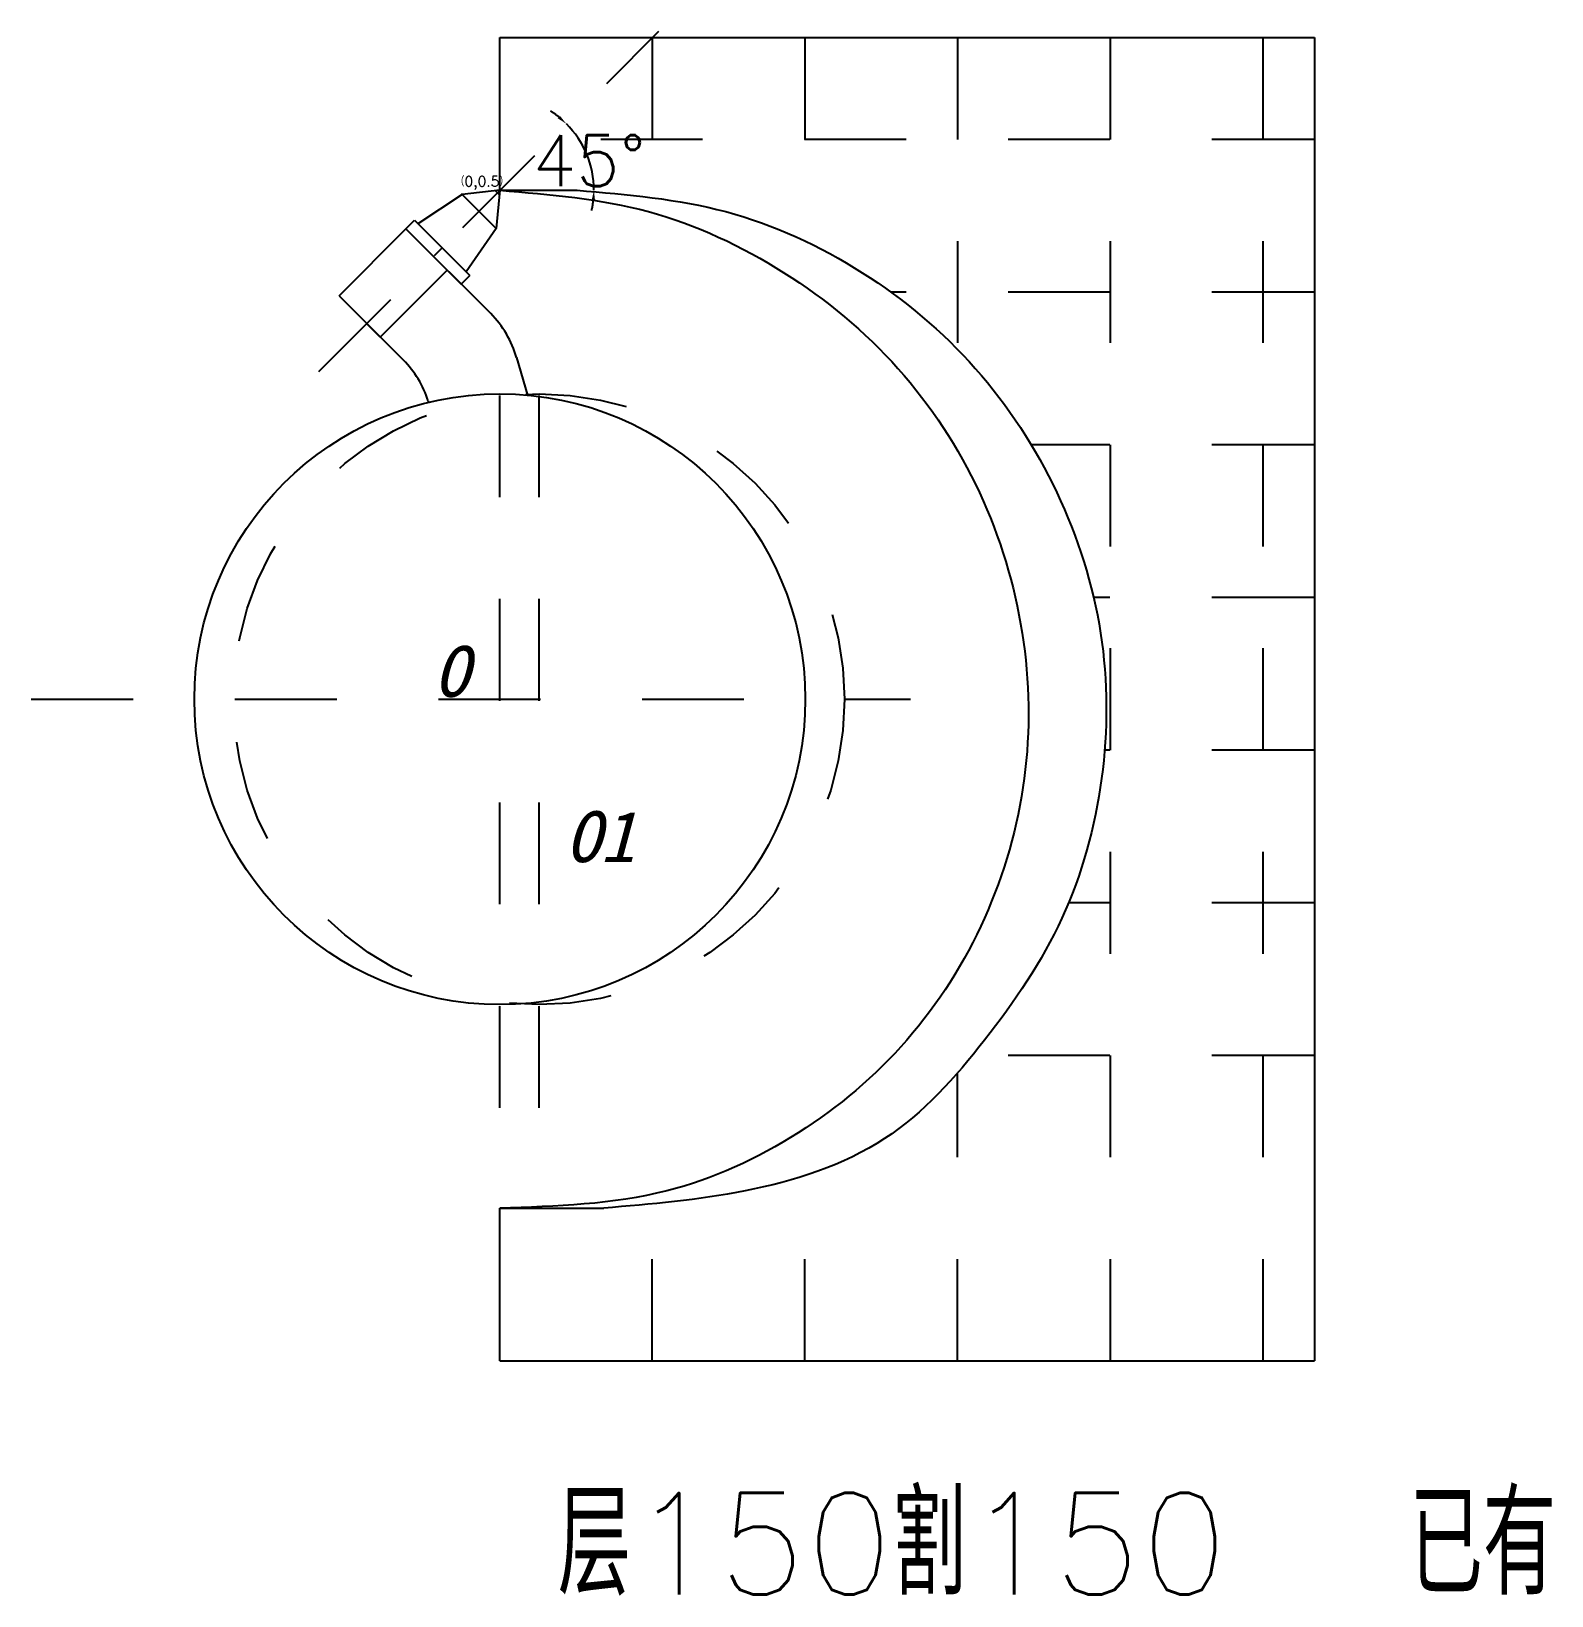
# Model space of a CAD drawing. Header units: millimetres. Extents: x -0.46 to 1.03, y -0.88 to 0.66.
import ezdxf

# ---------------------------------------------------------------- set-up
doc = ezdxf.new("R2010")
doc.units = ezdxf.units.MM
doc.header["$LTSCALE"] = 0.25
for name, pattern in [('ACAD_ISO02W100', [15, 12, -3]), ('CENTER', [50.8, 31.75, -6.35, 6.35, -6.35]), ('DASHED', [19.05, 12.7, -6.35])]:
    doc.linetypes.add(name, pattern=pattern)
doc.layers.add('zhongxinxian', color=250, linetype='CENTER')
doc.styles.get("Standard").update_dxf_attribs({"font": 'txt', "bigfont": 'gbcbig.shx'})
doc.dimstyles.new('ISO-25', dxfattribs={"dimtxt": 0.01, "dimasz": 0.01, "dimexe": 1.25, "dimexo": 0.625, "dimtad": 0, "dimtoh": 1, "dimtxsty": 'Standard', "dimcen": 2.5, "dimadec": 0, "dimazin": 0, "dimtfac": 1, "dimtmove": 0, "dimatfit": 3, "dimfxl": 1, "dimarcsym": 0})

# ---------------------------------------------------------------- blocks, each defined once
blk = doc.blocks.new('*D3')
at = {"color": 0, "linetype": 'ACAD_ISO02W100', "lineweight": -2, "ltscale": 0.01}
for start, end in [(51.2059, 57.4118), (360, 45), (347.5882, 353.7941)]:
    blk.add_arc((0, 0.5), 0.0924, start, end, dxfattribs=at)
at = {"color": 0, "linetype": 'ACAD_ISO02W100', "ltscale": 0.01}
for points in [[(0.059, 0.5732), (0.0568, 0.5708), (0.0653, 0.5653)], [(0.0902, 0.4901), (0.0935, 0.4899), (0.0924, 0.5)]]:
    blk.add_solid(points, dxfattribs=at)
at = {"layer": 'Defpoints', "color": 0, "linetype": 'ACAD_ISO02W100', "ltscale": 0.01}
for p in [(0.1562, 0.6562), (0.08, 0.5462), (0, 0.5), (0.2093, 0.5), (-0.1779, 0.3221)]:
    blk.add_point(p, dxfattribs=at)
at = {"color": 0, "linetype": 'ACAD_ISO02W100', "ltscale": 0.01, "insert": (0.0877, 0.5291), "char_height": 0.01, "attachment_point": 5}
blk.add_mtext('{\\H5x;45°}', dxfattribs=at)

msp = doc.modelspace()

# ---------------------------------------------------------------- linework, layer by layer
at = {"color": 250, "linetype": 'DASHED', "ltscale": 0.01}
for p, q in [((-0.1779, 0.3221), (0.1562, 0.6562)), ((0.1496, 0.65), (0.1496, 0.4927)), ((0.2996, 0.65), (0.2996, 0.4502)), ((0.4496, 0.65), (0.4496, 0.3437)), ((0.5996, -0.65), (0.5996, 0.65)), ((0.7496, -0.65), (0.7496, 0.65)), ((0.7992, 0.55), (-0.0008, 0.55)), ((0.7992, 0.4), (0.384, 0.4)), ((0.7992, 0.25), (0.5219, 0.25)), ((0.7992, 0.1), (0.5832, 0.1)), ((0.7992, -0.05), (0.594, -0.05)), ((0.7992, -0.2), (0.5586, -0.2)), ((0.7992, -0.35), (0.464, -0.35)), ((0.4496, -0.65), (0.4496, -0.3671)), ((0.2996, -0.65), (0.2996, -0.4681)), ((0.1496, -0.65), (0.1496, -0.4958))]:
    msp.add_line(p, q, dxfattribs=at)
at = {"color": 250, "ltscale": 0.01}
for p, q in [((0, 0.5), (0, 0.65)), ((0, 0.65), (0.8, 0.65)), ((0.8, 0.65), (0.8, -0.65)), ((-0.0369, 0.4958), (-0.0804, 0.4672)), ((-0.0035, 0.4625), (-0.0375, 0.4965)), ((0, 0.5), (-0.0369, 0.4958)), ((-0.0044, 0.4995), (-0.0004, 0.4955)), ((0, 0.5), (-0.0035, 0.4625)), ((0, 0.5), (0.076, 0.5)), ((-0.1579, 0.3963), (-0.0922, 0.4621)), ((-0.0922, 0.4621), (-0.0837, 0.4706)), ((-0.0922, 0.4621), (-0.0379, 0.4078)), ((-0.0922, 0.4621), (-0.009, 0.3789)), ((-0.0837, 0.4706), (-0.0294, 0.4163)), ((-0.0035, 0.4625), (-0.033, 0.4198)), ((-0.0641, 0.4359), (-0.057, 0.443)), ((-0.1174, 0.3558), (-0.0516, 0.4215)), ((-0.0379, 0.4078), (-0.0294, 0.4163)), ((-0.1579, 0.3963), (-0.0949, 0.3333)), ((-0.1174, 0.3558), (-0.1442, 0.3826)), ((0.0164, 0.3357), (0.0271, 0.2988)), ((-0.0703, 0.293), (-0.07, 0.2917)), ((0, -0.5), (0.102, -0.5)), ((0, -0.65), (0, -0.5)), ((0, -0.65), (0.8, -0.65)), ((0, -0.65), (0.1496, -0.65))]:
    msp.add_line(p, q, dxfattribs=at)
at = {"color": 250, "linetype": 'CENTER', "ltscale": 0.01}
for p, q in [((0.0385, -0.4015), (0.0385, 0.3247)), ((0, -0.4015), (0, 0.3211)), ((-0.4602, 0), (0.4033, 0)), ((0, 0), (0.0385, 0))]:
    msp.add_line(p, q, dxfattribs=at)
at = {"color": 250, "ltscale": 0.01}
msp.add_circle((0, 0), 0.3, dxfattribs=at)
at = {"color": 250, "linetype": 'DASHED', "ltscale": 0.01}
msp.add_circle((0.0385, 0), 0.3, dxfattribs=at)
at = {"color": 250, "ltscale": 0.01}
for centre, start in [((-0.0797, 0.3081), 16.0181), ((-0.1656, 0.2626), 17.6935)]:
    msp.add_arc(centre, 0.1, start, 45, dxfattribs=at)
for points in [[(0, 0.5), (0.146, 0.479), (0.279, 0.419), (0.391, 0.325), (0.471, 0.203), (0.513, 0.065), (0.515, -0.078), (0.476, -0.215), (0.3996, -0.335), (0.293, -0.426), (0.164, -0.483), (0, -0.5)], [(0.076, 0.5), (0.222, 0.479), (0.356, 0.419), (0.467, 0.325), (0.547, 0.203), (0.59, 0.065), (0.591, -0.078), (0.552, -0.215), (0.476, -0.335), (0.3779, -0.4317), (0.241, -0.483), (0.102, -0.5)]]:
    msp.add_spline(points, degree=3, dxfattribs=at)
at = {"layer": 'zhongxinxian', "linetype": 'CENTER', "ltscale": 0.01}
msp.add_point((0.279, 0.419), dxfattribs=at)
msp.add_point((0.279, 0.419), dxfattribs=at)

# ---------------------------------------------------------------- texts
at = {"color": 250, "ltscale": 0.01, "attachment_point": 1}
for s, insert, char_height, width in [('（0,0.5）', (-0.0442, 0.5138), 0.01, 0.156459), ('层150割150  已有', (0.0569, -0.7797), 0.1, 1.397167)]:
    msp.add_mtext(s, dxfattribs=dict(at, insert=insert, char_height=char_height, width=width))
at = {"color": 250, "linetype": 'ACAD_ISO02W100', "ltscale": 0.01, "char_height": 0.05, "attachment_point": 1}
for s, insert, width in [('{\\fKaiTi|b1|i1|c134|p49;O}', (-0.0648, 0.0523), 7.732278), ('{\\fKaiTi|b1|i1|c134|p49;^I^IO\\fKaiTi|b0|i1|c134|p49;1}', (0.0645, -0.0267), 0.100511)]:
    msp.add_mtext(s, dxfattribs=dict(at, insert=insert, width=width))

# ---------------------------------------------------------------- dimensions: what is measured, and where the dimension line sits
at = {"color": 250, "linetype": 'ACAD_ISO02W100', "ltscale": 0.01}
dim = msp.add_angular_dim_2l(base=(0.08, 0.5462), line1=((-0.1779, 0.3221), (0.1562, 0.6562)), line2=((0, 0.5), (0.2093, 0.5)), text='{\\H5x;<>}', dimstyle='ISO-25', dxfattribs=at)
dim.commit()
dim.dimension.update_dxf_attribs({"geometry": '*D3', "text_midpoint": (0.0877, 0.5291), "dimtype": 162})

doc.saveas('drawing.dxf')
